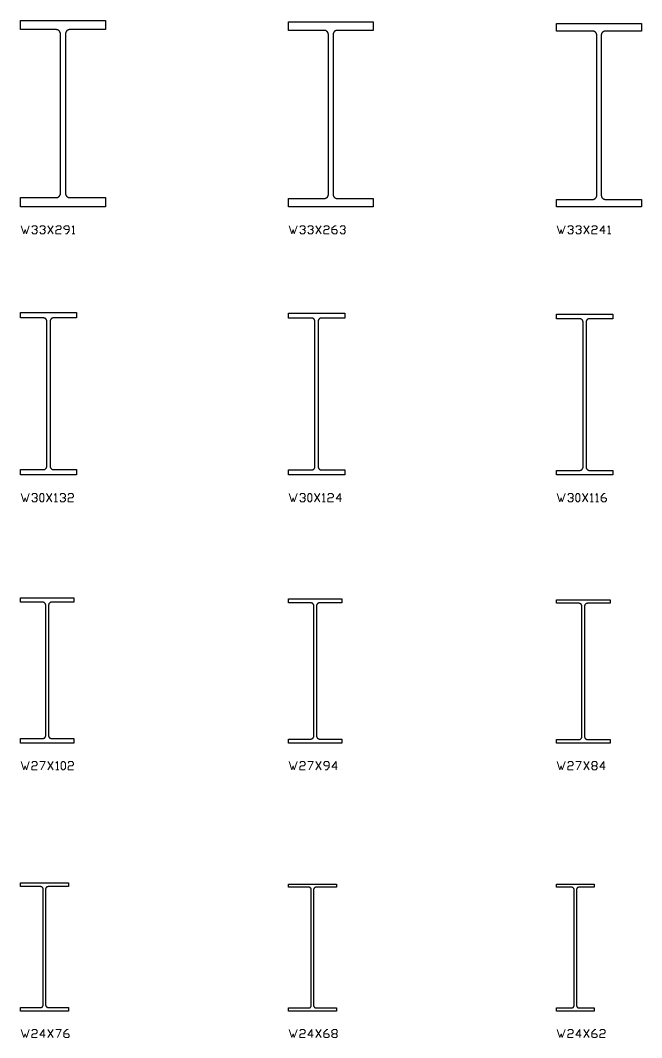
# Model space of a CAD drawing. Header units: inches. Extents: x 0 to 967, y -705 to 45.
# Drawn here: x 100 to 215.9, y -305 to -115.2 of the extents above; entities that cross this region are included whole.
import ezdxf

# ---------------------------------------------------------------- set-up
doc = ezdxf.new("R2010")
doc.units = ezdxf.units.IN
doc.header["$MEASUREMENT"] = 0
doc.layers.add('AISC_STEEL', color=7, linetype='Continuous')

msp = doc.modelspace()

# ---------------------------------------------------------------- linework, layer by layer
at = {"color": 3, "lineweight": 0}
for p, q in [((105.15, -154.99), (106.13, -153.5)), ((105.15, -153.5), (106.13, -154.99)), ((155.14, -154.99), (156.12, -153.5)), ((155.14, -153.5), (156.12, -154.99)), ((205.12, -154.99), (206.1, -153.5)), ((205.12, -153.5), (206.1, -154.99)), ((109.64, -154.99), (110.16, -154.99)), ((209.61, -154.99), (210.13, -154.99)), ((104.89, -204.98), (105.87, -203.48)), ((104.89, -203.48), (105.87, -204.98)), ((154.88, -204.98), (155.86, -203.48)), ((154.88, -203.48), (155.86, -204.98)), ((204.86, -204.98), (205.84, -203.48)), ((204.86, -203.48), (205.84, -204.98)), ((106.39, -204.98), (106.9, -204.98)), ((156.37, -204.98), (156.89, -204.98)), ((206.36, -204.98), (206.88, -204.98)), ((207.34, -204.98), (207.86, -204.98)), ((105.15, -254.97), (106.13, -253.47)), ((105.15, -253.47), (106.13, -254.97)), ((155.14, -254.97), (156.12, -253.47)), ((155.14, -253.47), (156.12, -254.97)), ((205.12, -254.97), (206.1, -253.47)), ((205.12, -253.47), (206.1, -254.97)), ((206.88, -254.24), (207.34, -254.24)), ((106.65, -254.97), (107.16, -254.97)), ((105.15, -304.95), (106.13, -303.45)), ((105.15, -303.45), (106.13, -304.95)), ((155.14, -304.95), (156.12, -303.45)), ((155.14, -303.45), (156.12, -304.95)), ((205.12, -304.95), (206.1, -303.45)), ((205.12, -303.45), (206.1, -304.95)), ((158.39, -304.23), (158.9, -304.23))]:
    msp.add_line(p, q, dxfattribs=at)
for points in [[(100.14, -153.5), (100.66, -154.99), (100.91, -154.22), (101.17, -154.99), (101.64, -153.5)], [(102.15, -153.75), (102.41, -153.5), (102.88, -153.5), (103.14, -153.75), (103.14, -153.96), (102.88, -154.22)], [(103.65, -153.75), (103.91, -153.5), (104.37, -153.5), (104.63, -153.75), (104.63, -153.96), (104.37, -154.22)], [(106.65, -153.75), (106.9, -153.5), (107.42, -153.5), (107.63, -153.75), (107.63, -153.96), (107.42, -154.22), (106.9, -154.22), (106.65, -154.48), (106.65, -154.99), (107.63, -154.99)], [(108.4, -154.99), (108.66, -154.99), (109.13, -154.48), (109.13, -153.75), (108.92, -153.5), (108.4, -153.5), (108.14, -153.75), (108.14, -153.96), (108.4, -154.22), (109.13, -154.22)], [(109.64, -153.75), (109.9, -153.5), (109.9, -154.99)], [(150.13, -153.5), (150.64, -154.99), (150.9, -154.22), (151.11, -154.99), (151.62, -153.5)], [(152.14, -153.75), (152.4, -153.5), (152.86, -153.5), (153.12, -153.75), (153.12, -153.96), (152.86, -154.22)], [(153.64, -153.75), (153.9, -153.5), (154.36, -153.5), (154.62, -153.75), (154.62, -153.96), (154.36, -154.22)], [(156.63, -153.75), (156.89, -153.5), (157.36, -153.5), (157.61, -153.75), (157.61, -153.96), (157.36, -154.22), (156.89, -154.22), (156.63, -154.48), (156.63, -154.99), (157.61, -154.99)], [(158.13, -154.22), (158.9, -154.22), (159.11, -154.48), (159.11, -154.74), (158.9, -154.99), (158.39, -154.99), (158.13, -154.74), (158.13, -153.96), (158.65, -153.5), (158.9, -153.5)], [(159.63, -153.75), (159.89, -153.5), (160.4, -153.5), (160.61, -153.75), (160.61, -153.96), (160.4, -154.22)], [(200.11, -153.5), (200.63, -154.99), (200.89, -154.22), (201.09, -154.99), (201.61, -153.5)], [(202.13, -153.75), (202.38, -153.5), (202.85, -153.5), (203.11, -153.75), (203.11, -153.96), (202.85, -154.22)], [(203.62, -153.75), (203.88, -153.5), (204.35, -153.5), (204.61, -153.75), (204.61, -153.96), (204.35, -154.22)], [(206.62, -153.75), (206.88, -153.5), (207.34, -153.5), (207.6, -153.75), (207.6, -153.96), (207.34, -154.22), (206.88, -154.22), (206.62, -154.48), (206.62, -154.99), (207.6, -154.99)], [(209.1, -154.48), (208.12, -154.48), (208.84, -153.5), (208.84, -154.99)], [(209.61, -153.75), (209.87, -153.5), (209.87, -154.99)], [(102.67, -154.22), (102.88, -154.22), (103.14, -154.48), (103.14, -154.74), (102.88, -154.99), (102.41, -154.99), (102.15, -154.74)], [(104.17, -154.22), (104.37, -154.22), (104.63, -154.48), (104.63, -154.74), (104.37, -154.99), (103.91, -154.99), (103.65, -154.74)], [(152.66, -154.22), (152.86, -154.22), (153.12, -154.48), (153.12, -154.74), (152.86, -154.99), (152.4, -154.99), (152.14, -154.74)], [(154.15, -154.22), (154.36, -154.22), (154.62, -154.48), (154.62, -154.74), (154.36, -154.99), (153.9, -154.99), (153.64, -154.74)], [(160.14, -154.22), (160.4, -154.22), (160.61, -154.48), (160.61, -154.74), (160.4, -154.99), (159.89, -154.99), (159.63, -154.74)], [(202.59, -154.22), (202.85, -154.22), (203.11, -154.48), (203.11, -154.74), (202.85, -154.99), (202.38, -154.99), (202.13, -154.74)], [(204.14, -154.22), (204.35, -154.22), (204.61, -154.48), (204.61, -154.74), (204.35, -154.99), (203.88, -154.99), (203.62, -154.74)], [(100.14, -203.48), (100.66, -204.98), (100.91, -204.26), (101.17, -204.98), (101.64, -203.48)], [(102.15, -203.74), (102.41, -203.48), (102.88, -203.48), (103.14, -203.74), (103.14, -204), (102.88, -204.26)], [(102.67, -204.26), (102.88, -204.26), (103.14, -204.46), (103.14, -204.72), (102.88, -204.98), (102.41, -204.98), (102.15, -204.72)], [(106.39, -203.74), (106.65, -203.48), (106.65, -204.98)], [(107.42, -203.74), (107.63, -203.48), (108.14, -203.48), (108.4, -203.74), (108.4, -204), (108.14, -204.26)], [(107.89, -204.26), (108.14, -204.26), (108.4, -204.46), (108.4, -204.72), (108.14, -204.98), (107.63, -204.98), (107.42, -204.72)], [(108.92, -203.74), (109.13, -203.48), (109.64, -203.48), (109.9, -203.74), (109.9, -204), (109.64, -204.26), (109.13, -204.26), (108.92, -204.46), (108.92, -204.98), (109.9, -204.98)], [(150.13, -203.48), (150.64, -204.98), (150.9, -204.26), (151.11, -204.98), (151.62, -203.48)], [(152.14, -203.74), (152.4, -203.48), (152.86, -203.48), (153.12, -203.74), (153.12, -204), (152.86, -204.26)], [(152.66, -204.26), (152.86, -204.26), (153.12, -204.46), (153.12, -204.72), (152.86, -204.98), (152.4, -204.98), (152.14, -204.72)], [(156.37, -203.74), (156.63, -203.48), (156.63, -204.98)], [(157.36, -203.74), (157.61, -203.48), (158.13, -203.48), (158.39, -203.74), (158.39, -204), (158.13, -204.26), (157.61, -204.26), (157.36, -204.46), (157.36, -204.98), (158.39, -204.98)], [(159.89, -204.46), (158.9, -204.46), (159.63, -203.48), (159.63, -204.98)], [(200.11, -203.48), (200.63, -204.98), (200.89, -204.26), (201.09, -204.98), (201.61, -203.48)], [(202.13, -203.74), (202.38, -203.48), (202.85, -203.48), (203.11, -203.74), (203.11, -204), (202.85, -204.26)], [(202.59, -204.26), (202.85, -204.26), (203.11, -204.46), (203.11, -204.72), (202.85, -204.98), (202.38, -204.98), (202.13, -204.72)], [(206.36, -203.74), (206.62, -203.48), (206.62, -204.98)], [(207.34, -203.74), (207.6, -203.48), (207.6, -204.98)], [(208.37, -204.26), (209.1, -204.26), (209.36, -204.46), (209.36, -204.72), (209.1, -204.98), (208.63, -204.98), (208.37, -204.72), (208.37, -204), (208.84, -203.48), (209.1, -203.48)], [(100.14, -253.47), (100.66, -254.97), (100.91, -254.24), (101.17, -254.97), (101.64, -253.47)], [(102.15, -253.73), (102.41, -253.47), (102.88, -253.47), (103.14, -253.73), (103.14, -253.98), (102.88, -254.24), (102.41, -254.24), (102.15, -254.5), (102.15, -254.97), (103.14, -254.97)], [(103.65, -253.47), (104.63, -253.47), (103.91, -254.97)], [(106.65, -253.73), (106.9, -253.47), (106.9, -254.97)], [(108.92, -253.73), (109.13, -253.47), (109.64, -253.47), (109.9, -253.73), (109.9, -253.98), (109.64, -254.24), (109.13, -254.24), (108.92, -254.5), (108.92, -254.97), (109.9, -254.97)], [(150.13, -253.47), (150.64, -254.97), (150.9, -254.24), (151.11, -254.97), (151.62, -253.47)], [(152.14, -253.73), (152.4, -253.47), (152.86, -253.47), (153.12, -253.73), (153.12, -253.98), (152.86, -254.24), (152.4, -254.24), (152.14, -254.5), (152.14, -254.97), (153.12, -254.97)], [(153.64, -253.47), (154.62, -253.47), (153.9, -254.97)], [(156.89, -254.97), (157.15, -254.97), (157.61, -254.5), (157.61, -253.73), (157.36, -253.47), (156.89, -253.47), (156.63, -253.73), (156.63, -253.98), (156.89, -254.24), (157.61, -254.24)], [(159.11, -254.5), (158.13, -254.5), (158.9, -253.47), (158.9, -254.97)], [(200.11, -253.47), (200.63, -254.97), (200.89, -254.24), (201.09, -254.97), (201.61, -253.47)], [(202.13, -253.73), (202.38, -253.47), (202.85, -253.47), (203.11, -253.73), (203.11, -253.98), (202.85, -254.24), (202.38, -254.24), (202.13, -254.5), (202.13, -254.97), (203.11, -254.97)], [(203.62, -253.47), (204.61, -253.47), (203.88, -254.97)], [(209.1, -254.5), (208.12, -254.5), (208.84, -253.47), (208.84, -254.97)], [(100.14, -303.45), (100.66, -304.95), (100.91, -304.23), (101.17, -304.95), (101.64, -303.45)], [(102.15, -303.71), (102.41, -303.45), (102.88, -303.45), (103.14, -303.71), (103.14, -303.97), (102.88, -304.23), (102.41, -304.23), (102.15, -304.49), (102.15, -304.95), (103.14, -304.95)], [(104.63, -304.49), (103.65, -304.49), (104.37, -303.45), (104.37, -304.95)], [(106.65, -303.45), (107.63, -303.45), (106.9, -304.95)], [(108.14, -304.23), (108.92, -304.23), (109.13, -304.49), (109.13, -304.75), (108.92, -304.95), (108.4, -304.95), (108.14, -304.75), (108.14, -303.97), (108.66, -303.45), (108.92, -303.45)], [(150.13, -303.45), (150.64, -304.95), (150.9, -304.23), (151.11, -304.95), (151.62, -303.45)], [(152.14, -303.71), (152.4, -303.45), (152.86, -303.45), (153.12, -303.71), (153.12, -303.97), (152.86, -304.23), (152.4, -304.23), (152.14, -304.49), (152.14, -304.95), (153.12, -304.95)], [(154.62, -304.49), (153.64, -304.49), (154.36, -303.45), (154.36, -304.95)], [(156.63, -304.23), (157.36, -304.23), (157.61, -304.49), (157.61, -304.75), (157.36, -304.95), (156.89, -304.95), (156.63, -304.75), (156.63, -303.97), (157.15, -303.45), (157.36, -303.45)], [(200.11, -303.45), (200.63, -304.95), (200.89, -304.23), (201.09, -304.95), (201.61, -303.45)], [(202.13, -303.71), (202.38, -303.45), (202.85, -303.45), (203.11, -303.71), (203.11, -303.97), (202.85, -304.23), (202.38, -304.23), (202.13, -304.49), (202.13, -304.95), (203.11, -304.95)], [(204.61, -304.49), (203.62, -304.49), (204.35, -303.45), (204.35, -304.95)], [(206.62, -304.23), (207.34, -304.23), (207.6, -304.49), (207.6, -304.75), (207.34, -304.95), (206.88, -304.95), (206.62, -304.75), (206.62, -303.97), (207.14, -303.45), (207.34, -303.45)], [(208.12, -303.71), (208.37, -303.45), (208.84, -303.45), (209.1, -303.71), (209.1, -303.97), (208.84, -304.23), (208.37, -304.23), (208.12, -304.49), (208.12, -304.95), (209.1, -304.95)]]:
    msp.add_lwpolyline(points, dxfattribs=at)
for points in [[(103.91, -204.98), (103.91, -204.98), (104.17, -204.98), (104.37, -204.72), (104.37, -203.74), (104.17, -203.48), (103.91, -203.48), (103.65, -203.74), (103.65, -204.72)], [(153.9, -204.98), (153.9, -204.98), (154.15, -204.98), (154.36, -204.72), (154.36, -203.74), (154.15, -203.48), (153.9, -203.48), (153.64, -203.74), (153.64, -204.72)], [(203.88, -204.98), (203.88, -204.98), (204.14, -204.98), (204.35, -204.72), (204.35, -203.74), (204.14, -203.48), (203.88, -203.48), (203.62, -203.74), (203.62, -204.72)], [(107.89, -254.97), (107.89, -254.97), (108.14, -254.97), (108.4, -254.71), (108.4, -253.73), (108.14, -253.47), (107.89, -253.47), (107.63, -253.73), (107.63, -254.71)], [(207.34, -254.24), (207.6, -254.5), (207.6, -254.71), (207.34, -254.97), (206.88, -254.97), (206.62, -254.71), (206.62, -254.5), (206.88, -254.24), (206.62, -253.98), (206.62, -253.73), (206.88, -253.47), (207.34, -253.47), (207.6, -253.73), (207.6, -253.98)], [(158.9, -304.23), (159.11, -304.49), (159.11, -304.75), (158.9, -304.95), (158.39, -304.95), (158.13, -304.75), (158.13, -304.49), (158.39, -304.23), (158.13, -303.97), (158.13, -303.71), (158.39, -303.45), (158.9, -303.45), (159.11, -303.71), (159.11, -303.97)]]:
    msp.add_lwpolyline(points, close=True, dxfattribs=at)
at = {"layer": 'AISC_STEEL'}
for points in [[(115.9, -115.2), (115.9, -116.93), (109.22, -116.93), (109.19, -116.93), (109.16, -116.93), (109.13, -116.93), (109.1, -116.94), (109.07, -116.94), (109.04, -116.95), (109.02, -116.96), (108.99, -116.97), (108.96, -116.97), (108.93, -116.98), (108.9, -117), (108.88, -117.01), (108.85, -117.02), (108.83, -117.04), (108.8, -117.05), (108.77, -117.07), (108.75, -117.08), (108.73, -117.1), (108.7, -117.12), (108.68, -117.14), (108.66, -117.16), (108.64, -117.18), (108.62, -117.2), (108.6, -117.23), (108.58, -117.25), (108.57, -117.27), (108.55, -117.3), (108.54, -117.33), (108.52, -117.35), (108.51, -117.38), (108.5, -117.4), (108.48, -117.43), (108.47, -117.46), (108.47, -117.49), (108.46, -117.52), (108.45, -117.54), (108.44, -117.57), (108.44, -117.6), (108.43, -117.63), (108.43, -117.66), (108.43, -117.69), (108.43, -117.72), (108.43, -147.48), (108.43, -147.51), (108.43, -147.54), (108.43, -147.57), (108.44, -147.6), (108.44, -147.63), (108.45, -147.66), (108.46, -147.68), (108.47, -147.71), (108.47, -147.74), (108.48, -147.77), (108.5, -147.8), (108.51, -147.82), (108.52, -147.85), (108.54, -147.88), (108.55, -147.9), (108.57, -147.93), (108.58, -147.95), (108.6, -147.97), (108.62, -148), (108.64, -148.02), (108.66, -148.04), (108.68, -148.06), (108.7, -148.08), (108.73, -148.1), (108.75, -148.12), (108.77, -148.13), (108.8, -148.15), (108.83, -148.16), (108.85, -148.18), (108.88, -148.19), (108.9, -148.2), (108.93, -148.22), (108.96, -148.23), (108.99, -148.23), (109.02, -148.24), (109.04, -148.25), (109.07, -148.26), (109.1, -148.26), (109.13, -148.27), (109.16, -148.27), (109.19, -148.27), (109.22, -148.27), (115.9, -148.27), (115.9, -150), (107.95, -150), (100, -150), (100, -148.27), (106.68, -148.27), (106.71, -148.27), (106.74, -148.27), (106.77, -148.27), (106.8, -148.26), (106.83, -148.26), (106.86, -148.25), (106.88, -148.24), (106.91, -148.23), (106.94, -148.23), (106.97, -148.22), (107, -148.2), (107.02, -148.19), (107.05, -148.18), (107.08, -148.16), (107.1, -148.15), (107.13, -148.13), (107.15, -148.12), (107.17, -148.1), (107.2, -148.08), (107.22, -148.06), (107.24, -148.04), (107.26, -148.02), (107.28, -148), (107.3, -147.97), (107.32, -147.95), (107.33, -147.93), (107.35, -147.9), (107.36, -147.88), (107.38, -147.85), (107.39, -147.82), (107.4, -147.8), (107.42, -147.77), (107.43, -147.74), (107.43, -147.71), (107.44, -147.68), (107.45, -147.66), (107.46, -147.63), (107.46, -147.6), (107.47, -147.57), (107.47, -147.54), (107.47, -147.51), (107.47, -147.48), (107.47, -117.72), (107.47, -117.69), (107.47, -117.66), (107.47, -117.63), (107.46, -117.6), (107.46, -117.57), (107.45, -117.54), (107.44, -117.52), (107.43, -117.49), (107.43, -117.46), (107.42, -117.43), (107.4, -117.4), (107.39, -117.38), (107.38, -117.35), (107.36, -117.33), (107.35, -117.3), (107.33, -117.27), (107.32, -117.25), (107.3, -117.23), (107.28, -117.2), (107.26, -117.18), (107.24, -117.16), (107.22, -117.14), (107.2, -117.12), (107.17, -117.1), (107.15, -117.08), (107.13, -117.07), (107.1, -117.05), (107.08, -117.04), (107.05, -117.02), (107.02, -117.01), (107, -117), (106.97, -116.98), (106.94, -116.97), (106.91, -116.97), (106.88, -116.96), (106.86, -116.95), (106.83, -116.94), (106.8, -116.94), (106.77, -116.93), (106.74, -116.93), (106.71, -116.93), (106.68, -116.93), (100, -116.93), (100, -115.2), (107.95, -115.2)], [(165.8, -115.5), (165.8, -117.07), (159.12, -117.07), (159.1, -117.07), (159.07, -117.07), (159.04, -117.07), (159.01, -117.08), (158.98, -117.08), (158.95, -117.09), (158.92, -117.1), (158.89, -117.11), (158.86, -117.11), (158.84, -117.12), (158.81, -117.14), (158.78, -117.15), (158.76, -117.16), (158.73, -117.18), (158.7, -117.19), (158.68, -117.21), (158.66, -117.22), (158.63, -117.24), (158.61, -117.26), (158.59, -117.28), (158.57, -117.3), (158.55, -117.32), (158.53, -117.34), (158.51, -117.37), (158.49, -117.39), (158.47, -117.41), (158.46, -117.44), (158.44, -117.47), (158.43, -117.49), (158.41, -117.52), (158.4, -117.54), (158.39, -117.57), (158.38, -117.6), (158.37, -117.63), (158.36, -117.66), (158.35, -117.68), (158.35, -117.71), (158.34, -117.74), (158.34, -117.77), (158.34, -117.8), (158.34, -117.83), (158.34, -117.86), (158.34, -147.64), (158.34, -147.67), (158.34, -147.7), (158.34, -147.73), (158.34, -147.76), (158.35, -147.79), (158.35, -147.82), (158.36, -147.84), (158.37, -147.87), (158.38, -147.9), (158.39, -147.93), (158.4, -147.96), (158.41, -147.98), (158.43, -148.01), (158.44, -148.03), (158.46, -148.06), (158.47, -148.09), (158.49, -148.11), (158.51, -148.13), (158.53, -148.16), (158.55, -148.18), (158.57, -148.2), (158.59, -148.22), (158.61, -148.24), (158.63, -148.26), (158.66, -148.28), (158.68, -148.29), (158.7, -148.31), (158.73, -148.32), (158.76, -148.34), (158.78, -148.35), (158.81, -148.36), (158.84, -148.38), (158.86, -148.39), (158.89, -148.39), (158.92, -148.4), (158.95, -148.41), (158.98, -148.42), (159.01, -148.42), (159.04, -148.43), (159.07, -148.43), (159.1, -148.43), (159.12, -148.43), (165.8, -148.43), (165.8, -150), (157.9, -150), (150, -150), (150, -148.43), (156.68, -148.43), (156.7, -148.43), (156.73, -148.43), (156.76, -148.43), (156.79, -148.42), (156.82, -148.42), (156.85, -148.41), (156.88, -148.4), (156.91, -148.39), (156.94, -148.39), (156.96, -148.38), (156.99, -148.36), (157.02, -148.35), (157.04, -148.34), (157.07, -148.32), (157.1, -148.31), (157.12, -148.29), (157.14, -148.28), (157.17, -148.26), (157.19, -148.24), (157.21, -148.22), (157.23, -148.2), (157.25, -148.18), (157.27, -148.16), (157.29, -148.13), (157.31, -148.11), (157.33, -148.09), (157.34, -148.06), (157.36, -148.03), (157.37, -148.01), (157.39, -147.98), (157.4, -147.96), (157.41, -147.93), (157.42, -147.9), (157.43, -147.87), (157.44, -147.84), (157.45, -147.82), (157.45, -147.79), (157.46, -147.76), (157.46, -147.73), (157.46, -147.7), (157.46, -147.67), (157.47, -147.64), (157.47, -117.86), (157.46, -117.83), (157.46, -117.8), (157.46, -117.77), (157.46, -117.74), (157.45, -117.71), (157.45, -117.68), (157.44, -117.66), (157.43, -117.63), (157.42, -117.6), (157.41, -117.57), (157.4, -117.54), (157.39, -117.52), (157.37, -117.49), (157.36, -117.47), (157.34, -117.44), (157.33, -117.41), (157.31, -117.39), (157.29, -117.37), (157.27, -117.34), (157.25, -117.32), (157.23, -117.3), (157.21, -117.28), (157.19, -117.26), (157.17, -117.24), (157.14, -117.22), (157.12, -117.21), (157.1, -117.19), (157.07, -117.18), (157.04, -117.16), (157.02, -117.15), (156.99, -117.14), (156.96, -117.12), (156.94, -117.11), (156.91, -117.11), (156.88, -117.1), (156.85, -117.09), (156.82, -117.08), (156.79, -117.08), (156.76, -117.07), (156.73, -117.07), (156.7, -117.07), (156.68, -117.07), (150, -117.07), (150, -115.5), (157.9, -115.5)], [(215.9, -115.8), (215.9, -117.2), (209.16, -117.2), (209.13, -117.2), (209.1, -117.2), (209.07, -117.2), (209.04, -117.21), (209.01, -117.21), (208.98, -117.22), (208.95, -117.23), (208.92, -117.24), (208.89, -117.24), (208.87, -117.25), (208.84, -117.27), (208.81, -117.28), (208.79, -117.29), (208.76, -117.31), (208.73, -117.32), (208.71, -117.34), (208.69, -117.35), (208.66, -117.37), (208.64, -117.39), (208.62, -117.41), (208.6, -117.43), (208.58, -117.45), (208.56, -117.47), (208.54, -117.5), (208.52, -117.52), (208.5, -117.54), (208.49, -117.57), (208.47, -117.59), (208.46, -117.62), (208.44, -117.65), (208.43, -117.67), (208.42, -117.7), (208.41, -117.73), (208.4, -117.76), (208.39, -117.79), (208.38, -117.81), (208.38, -117.84), (208.37, -117.87), (208.37, -117.9), (208.37, -117.93), (208.37, -117.96), (208.37, -117.99), (208.37, -147.81), (208.37, -147.84), (208.37, -147.87), (208.37, -147.9), (208.37, -147.93), (208.38, -147.96), (208.38, -147.99), (208.39, -148.01), (208.4, -148.04), (208.41, -148.07), (208.42, -148.1), (208.43, -148.13), (208.44, -148.15), (208.46, -148.18), (208.47, -148.21), (208.49, -148.23), (208.5, -148.26), (208.52, -148.28), (208.54, -148.3), (208.56, -148.33), (208.58, -148.35), (208.6, -148.37), (208.62, -148.39), (208.64, -148.41), (208.66, -148.43), (208.69, -148.45), (208.71, -148.46), (208.73, -148.48), (208.76, -148.49), (208.79, -148.51), (208.81, -148.52), (208.84, -148.53), (208.87, -148.55), (208.89, -148.56), (208.92, -148.56), (208.95, -148.57), (208.98, -148.58), (209.01, -148.59), (209.04, -148.59), (209.07, -148.6), (209.1, -148.6), (209.13, -148.6), (209.16, -148.6), (215.9, -148.6), (215.9, -150), (207.95, -150), (200, -150), (200, -148.6), (206.75, -148.6), (206.77, -148.6), (206.8, -148.6), (206.83, -148.6), (206.86, -148.59), (206.89, -148.59), (206.92, -148.58), (206.95, -148.57), (206.98, -148.56), (207.01, -148.56), (207.03, -148.55), (207.06, -148.53), (207.09, -148.52), (207.11, -148.51), (207.14, -148.49), (207.17, -148.48), (207.19, -148.46), (207.21, -148.45), (207.24, -148.43), (207.26, -148.41), (207.28, -148.39), (207.3, -148.37), (207.32, -148.35), (207.34, -148.33), (207.36, -148.3), (207.38, -148.28), (207.4, -148.26), (207.41, -148.23), (207.43, -148.21), (207.44, -148.18), (207.46, -148.15), (207.47, -148.13), (207.48, -148.1), (207.49, -148.07), (207.5, -148.04), (207.51, -148.01), (207.52, -147.99), (207.52, -147.96), (207.53, -147.93), (207.53, -147.9), (207.53, -147.87), (207.53, -147.84), (207.53, -147.81), (207.53, -117.99), (207.53, -117.96), (207.53, -117.93), (207.53, -117.9), (207.53, -117.87), (207.52, -117.84), (207.52, -117.81), (207.51, -117.79), (207.5, -117.76), (207.49, -117.73), (207.48, -117.7), (207.47, -117.67), (207.46, -117.65), (207.44, -117.62), (207.43, -117.59), (207.41, -117.57), (207.4, -117.54), (207.38, -117.52), (207.36, -117.5), (207.34, -117.47), (207.32, -117.45), (207.3, -117.43), (207.28, -117.41), (207.26, -117.39), (207.24, -117.37), (207.21, -117.35), (207.19, -117.34), (207.17, -117.32), (207.14, -117.31), (207.11, -117.29), (207.09, -117.28), (207.06, -117.27), (207.03, -117.25), (207.01, -117.24), (206.98, -117.24), (206.95, -117.23), (206.92, -117.22), (206.89, -117.21), (206.86, -117.21), (206.83, -117.2), (206.8, -117.2), (206.77, -117.2), (206.75, -117.2), (200, -117.2), (200, -115.8), (207.95, -115.8)], [(110.5, -169.7), (110.5, -170.7), (106.21, -170.7), (106.18, -170.7), (106.15, -170.7), (106.12, -170.71), (106.09, -170.71), (106.06, -170.72), (106.03, -170.72), (106.01, -170.73), (105.98, -170.74), (105.95, -170.75), (105.93, -170.76), (105.9, -170.78), (105.87, -170.79), (105.85, -170.81), (105.83, -170.82), (105.8, -170.84), (105.78, -170.86), (105.76, -170.88), (105.74, -170.9), (105.72, -170.92), (105.7, -170.94), (105.68, -170.97), (105.67, -170.99), (105.65, -171.02), (105.64, -171.04), (105.62, -171.07), (105.61, -171.09), (105.6, -171.12), (105.59, -171.15), (105.58, -171.18), (105.57, -171.21), (105.57, -171.23), (105.56, -171.26), (105.56, -171.29), (105.56, -171.32), (105.56, -171.35), (105.56, -198.35), (105.56, -198.38), (105.56, -198.41), (105.56, -198.44), (105.57, -198.47), (105.57, -198.49), (105.58, -198.52), (105.59, -198.55), (105.6, -198.58), (105.61, -198.61), (105.62, -198.63), (105.64, -198.66), (105.65, -198.68), (105.67, -198.71), (105.68, -198.73), (105.7, -198.76), (105.72, -198.78), (105.74, -198.8), (105.76, -198.82), (105.78, -198.84), (105.8, -198.86), (105.83, -198.88), (105.85, -198.89), (105.87, -198.91), (105.9, -198.92), (105.93, -198.94), (105.95, -198.95), (105.98, -198.96), (106.01, -198.97), (106.03, -198.98), (106.06, -198.98), (106.09, -198.99), (106.12, -198.99), (106.15, -199), (106.18, -199), (106.21, -199), (110.5, -199), (110.5, -200), (105.25, -200), (100, -200), (100, -199), (104.29, -199), (104.32, -199), (104.35, -199), (104.38, -198.99), (104.41, -198.99), (104.44, -198.98), (104.47, -198.98), (104.49, -198.97), (104.52, -198.96), (104.55, -198.95), (104.57, -198.94), (104.6, -198.92), (104.63, -198.91), (104.65, -198.89), (104.67, -198.88), (104.7, -198.86), (104.72, -198.84), (104.74, -198.82), (104.76, -198.8), (104.78, -198.78), (104.8, -198.76), (104.82, -198.73), (104.83, -198.71), (104.85, -198.68), (104.86, -198.66), (104.88, -198.63), (104.89, -198.61), (104.9, -198.58), (104.91, -198.55), (104.92, -198.52), (104.93, -198.49), (104.93, -198.47), (104.94, -198.44), (104.94, -198.41), (104.94, -198.38), (104.94, -198.35), (104.94, -171.35), (104.94, -171.32), (104.94, -171.29), (104.94, -171.26), (104.93, -171.23), (104.93, -171.21), (104.92, -171.18), (104.91, -171.15), (104.9, -171.12), (104.89, -171.09), (104.88, -171.07), (104.86, -171.04), (104.85, -171.02), (104.83, -170.99), (104.82, -170.97), (104.8, -170.94), (104.78, -170.92), (104.76, -170.9), (104.74, -170.88), (104.72, -170.86), (104.7, -170.84), (104.67, -170.82), (104.65, -170.81), (104.63, -170.79), (104.6, -170.78), (104.57, -170.76), (104.55, -170.75), (104.52, -170.74), (104.49, -170.73), (104.47, -170.72), (104.44, -170.72), (104.41, -170.71), (104.38, -170.71), (104.35, -170.7), (104.32, -170.7), (104.29, -170.7), (100, -170.7), (100, -169.7), (105.25, -169.7)], [(160.5, -169.8), (160.5, -170.73), (156.19, -170.73), (156.16, -170.73), (156.13, -170.73), (156.11, -170.74), (156.08, -170.74), (156.05, -170.75), (156.02, -170.75), (155.99, -170.76), (155.96, -170.77), (155.94, -170.78), (155.91, -170.79), (155.88, -170.81), (155.86, -170.82), (155.83, -170.84), (155.81, -170.85), (155.79, -170.87), (155.76, -170.89), (155.74, -170.91), (155.72, -170.93), (155.7, -170.95), (155.68, -170.97), (155.67, -171), (155.65, -171.02), (155.63, -171.05), (155.62, -171.07), (155.61, -171.1), (155.59, -171.12), (155.58, -171.15), (155.57, -171.18), (155.57, -171.21), (155.56, -171.24), (155.55, -171.26), (155.55, -171.29), (155.55, -171.32), (155.54, -171.35), (155.54, -171.38), (155.54, -198.42), (155.54, -198.45), (155.55, -198.48), (155.55, -198.51), (155.55, -198.54), (155.56, -198.56), (155.57, -198.59), (155.57, -198.62), (155.58, -198.65), (155.59, -198.68), (155.61, -198.7), (155.62, -198.73), (155.63, -198.75), (155.65, -198.78), (155.67, -198.8), (155.68, -198.83), (155.7, -198.85), (155.72, -198.87), (155.74, -198.89), (155.76, -198.91), (155.79, -198.93), (155.81, -198.95), (155.83, -198.96), (155.86, -198.98), (155.88, -198.99), (155.91, -199.01), (155.94, -199.02), (155.96, -199.03), (155.99, -199.04), (156.02, -199.05), (156.05, -199.05), (156.08, -199.06), (156.11, -199.06), (156.13, -199.07), (156.16, -199.07), (156.19, -199.07), (160.5, -199.07), (160.5, -200), (155.25, -200), (150, -200), (150, -199.07), (154.31, -199.07), (154.34, -199.07), (154.37, -199.07), (154.39, -199.06), (154.42, -199.06), (154.45, -199.05), (154.48, -199.05), (154.51, -199.04), (154.54, -199.03), (154.56, -199.02), (154.59, -199.01), (154.62, -198.99), (154.64, -198.98), (154.67, -198.96), (154.69, -198.95), (154.71, -198.93), (154.74, -198.91), (154.76, -198.89), (154.78, -198.87), (154.8, -198.85), (154.82, -198.83), (154.83, -198.8), (154.85, -198.78), (154.87, -198.75), (154.88, -198.73), (154.89, -198.7), (154.91, -198.68), (154.92, -198.65), (154.93, -198.62), (154.93, -198.59), (154.94, -198.56), (154.95, -198.54), (154.95, -198.51), (154.95, -198.48), (154.96, -198.45), (154.96, -198.42), (154.96, -171.38), (154.96, -171.35), (154.95, -171.32), (154.95, -171.29), (154.95, -171.26), (154.94, -171.24), (154.93, -171.21), (154.93, -171.18), (154.92, -171.15), (154.91, -171.12), (154.89, -171.1), (154.88, -171.07), (154.87, -171.05), (154.85, -171.02), (154.83, -171), (154.82, -170.97), (154.8, -170.95), (154.78, -170.93), (154.76, -170.91), (154.74, -170.89), (154.71, -170.87), (154.69, -170.85), (154.67, -170.84), (154.64, -170.82), (154.62, -170.81), (154.59, -170.79), (154.56, -170.78), (154.54, -170.77), (154.51, -170.76), (154.48, -170.75), (154.45, -170.75), (154.42, -170.74), (154.39, -170.74), (154.37, -170.73), (154.34, -170.73), (154.31, -170.73), (150, -170.73), (150, -169.8), (155.25, -169.8)], [(210.5, -170), (210.5, -170.85), (206.18, -170.85), (206.15, -170.85), (206.12, -170.85), (206.1, -170.86), (206.07, -170.86), (206.04, -170.87), (206.01, -170.87), (205.98, -170.88), (205.95, -170.89), (205.93, -170.9), (205.9, -170.91), (205.87, -170.93), (205.85, -170.94), (205.82, -170.96), (205.8, -170.97), (205.78, -170.99), (205.75, -171.01), (205.73, -171.03), (205.71, -171.05), (205.69, -171.07), (205.67, -171.09), (205.66, -171.12), (205.64, -171.14), (205.62, -171.17), (205.61, -171.19), (205.6, -171.22), (205.58, -171.24), (205.57, -171.27), (205.56, -171.3), (205.56, -171.33), (205.55, -171.36), (205.54, -171.38), (205.54, -171.41), (205.54, -171.44), (205.53, -171.47), (205.53, -171.5), (205.53, -198.5), (205.53, -198.53), (205.54, -198.56), (205.54, -198.59), (205.54, -198.62), (205.55, -198.64), (205.56, -198.67), (205.56, -198.7), (205.57, -198.73), (205.58, -198.76), (205.6, -198.78), (205.61, -198.81), (205.62, -198.83), (205.64, -198.86), (205.66, -198.88), (205.67, -198.91), (205.69, -198.93), (205.71, -198.95), (205.73, -198.97), (205.75, -198.99), (205.78, -199.01), (205.8, -199.03), (205.82, -199.04), (205.85, -199.06), (205.87, -199.07), (205.9, -199.09), (205.93, -199.1), (205.95, -199.11), (205.98, -199.12), (206.01, -199.13), (206.04, -199.13), (206.07, -199.14), (206.1, -199.14), (206.12, -199.15), (206.15, -199.15), (206.18, -199.15), (210.5, -199.15), (210.5, -200), (205.25, -200), (200, -200), (200, -199.15), (204.32, -199.15), (204.35, -199.15), (204.38, -199.15), (204.4, -199.14), (204.43, -199.14), (204.46, -199.13), (204.49, -199.13), (204.52, -199.12), (204.55, -199.11), (204.57, -199.1), (204.6, -199.09), (204.63, -199.07), (204.65, -199.06), (204.68, -199.04), (204.7, -199.03), (204.72, -199.01), (204.75, -198.99), (204.77, -198.97), (204.79, -198.95), (204.81, -198.93), (204.83, -198.91), (204.84, -198.88), (204.86, -198.86), (204.88, -198.83), (204.89, -198.81), (204.9, -198.78), (204.92, -198.76), (204.93, -198.73), (204.94, -198.7), (204.94, -198.67), (204.95, -198.64), (204.96, -198.62), (204.96, -198.59), (204.96, -198.56), (204.97, -198.53), (204.97, -198.5), (204.97, -171.5), (204.97, -171.47), (204.96, -171.44), (204.96, -171.41), (204.96, -171.38), (204.95, -171.36), (204.94, -171.33), (204.94, -171.3), (204.93, -171.27), (204.92, -171.24), (204.9, -171.22), (204.89, -171.19), (204.88, -171.17), (204.86, -171.14), (204.84, -171.12), (204.83, -171.09), (204.81, -171.07), (204.79, -171.05), (204.77, -171.03), (204.75, -171.01), (204.72, -170.99), (204.7, -170.97), (204.68, -170.96), (204.65, -170.94), (204.63, -170.93), (204.6, -170.91), (204.57, -170.9), (204.55, -170.89), (204.52, -170.88), (204.49, -170.87), (204.46, -170.87), (204.43, -170.86), (204.4, -170.86), (204.38, -170.85), (204.35, -170.85), (204.32, -170.85), (200, -170.85), (200, -170), (205.25, -170)], [(110, -222.9), (110, -223.73), (105.86, -223.73), (105.83, -223.73), (105.8, -223.73), (105.77, -223.74), (105.74, -223.74), (105.71, -223.75), (105.68, -223.76), (105.66, -223.77), (105.63, -223.78), (105.6, -223.79), (105.57, -223.8), (105.55, -223.82), (105.52, -223.83), (105.5, -223.85), (105.48, -223.87), (105.45, -223.89), (105.43, -223.91), (105.41, -223.93), (105.39, -223.95), (105.38, -223.97), (105.36, -224), (105.34, -224.02), (105.33, -224.05), (105.32, -224.07), (105.3, -224.1), (105.29, -224.13), (105.28, -224.16), (105.28, -224.18), (105.27, -224.21), (105.26, -224.24), (105.26, -224.27), (105.26, -224.3), (105.26, -224.33), (105.26, -248.57), (105.26, -248.6), (105.26, -248.63), (105.26, -248.66), (105.27, -248.69), (105.28, -248.72), (105.28, -248.74), (105.29, -248.77), (105.3, -248.8), (105.32, -248.83), (105.33, -248.85), (105.34, -248.88), (105.36, -248.9), (105.38, -248.93), (105.39, -248.95), (105.41, -248.97), (105.43, -248.99), (105.45, -249.01), (105.48, -249.03), (105.5, -249.05), (105.52, -249.07), (105.55, -249.08), (105.57, -249.1), (105.6, -249.11), (105.63, -249.12), (105.66, -249.13), (105.68, -249.14), (105.71, -249.15), (105.74, -249.16), (105.77, -249.16), (105.8, -249.17), (105.83, -249.17), (105.86, -249.17), (110, -249.17), (110, -250), (105, -250), (100, -250), (100, -249.17), (104.14, -249.17), (104.17, -249.17), (104.2, -249.17), (104.23, -249.16), (104.26, -249.16), (104.29, -249.15), (104.32, -249.14), (104.34, -249.13), (104.37, -249.12), (104.4, -249.11), (104.43, -249.1), (104.45, -249.08), (104.48, -249.07), (104.5, -249.05), (104.52, -249.03), (104.55, -249.01), (104.57, -248.99), (104.59, -248.97), (104.61, -248.95), (104.62, -248.93), (104.64, -248.9), (104.66, -248.88), (104.67, -248.85), (104.68, -248.83), (104.7, -248.8), (104.71, -248.77), (104.72, -248.74), (104.72, -248.72), (104.73, -248.69), (104.74, -248.66), (104.74, -248.63), (104.74, -248.6), (104.74, -248.57), (104.74, -224.33), (104.74, -224.3), (104.74, -224.27), (104.74, -224.24), (104.73, -224.21), (104.72, -224.18), (104.72, -224.16), (104.71, -224.13), (104.7, -224.1), (104.68, -224.07), (104.67, -224.05), (104.66, -224.02), (104.64, -224), (104.62, -223.97), (104.61, -223.95), (104.59, -223.93), (104.57, -223.91), (104.55, -223.89), (104.52, -223.87), (104.5, -223.85), (104.48, -223.83), (104.45, -223.82), (104.43, -223.8), (104.4, -223.79), (104.37, -223.78), (104.34, -223.77), (104.32, -223.76), (104.29, -223.75), (104.26, -223.74), (104.23, -223.74), (104.2, -223.73), (104.17, -223.73), (104.14, -223.73), (100, -223.73), (100, -222.9), (105, -222.9)], [(160, -223.1), (160, -223.84), (155.84, -223.84), (155.81, -223.85), (155.78, -223.85), (155.75, -223.85), (155.72, -223.86), (155.7, -223.86), (155.67, -223.87), (155.64, -223.88), (155.61, -223.89), (155.59, -223.9), (155.56, -223.92), (155.53, -223.93), (155.51, -223.95), (155.49, -223.96), (155.46, -223.98), (155.44, -224), (155.42, -224.02), (155.4, -224.04), (155.38, -224.06), (155.36, -224.09), (155.35, -224.11), (155.33, -224.13), (155.32, -224.16), (155.3, -224.19), (155.29, -224.21), (155.28, -224.24), (155.27, -224.27), (155.26, -224.3), (155.26, -224.32), (155.25, -224.35), (155.25, -224.38), (155.25, -224.41), (155.25, -224.44), (155.25, -248.66), (155.25, -248.69), (155.25, -248.72), (155.25, -248.75), (155.26, -248.78), (155.26, -248.8), (155.27, -248.83), (155.28, -248.86), (155.29, -248.89), (155.3, -248.91), (155.32, -248.94), (155.33, -248.97), (155.35, -248.99), (155.36, -249.01), (155.38, -249.04), (155.4, -249.06), (155.42, -249.08), (155.44, -249.1), (155.46, -249.12), (155.49, -249.14), (155.51, -249.15), (155.53, -249.17), (155.56, -249.18), (155.59, -249.2), (155.61, -249.21), (155.64, -249.22), (155.67, -249.23), (155.7, -249.24), (155.72, -249.24), (155.75, -249.25), (155.78, -249.25), (155.81, -249.25), (155.84, -249.25), (160, -249.25), (160, -250), (155, -250), (150, -250), (150, -249.25), (154.16, -249.25), (154.19, -249.25), (154.22, -249.25), (154.25, -249.25), (154.28, -249.24), (154.3, -249.24), (154.33, -249.23), (154.36, -249.22), (154.39, -249.21), (154.41, -249.2), (154.44, -249.18), (154.47, -249.17), (154.49, -249.15), (154.51, -249.14), (154.54, -249.12), (154.56, -249.1), (154.58, -249.08), (154.6, -249.06), (154.62, -249.04), (154.64, -249.01), (154.65, -248.99), (154.67, -248.97), (154.68, -248.94), (154.7, -248.91), (154.71, -248.89), (154.72, -248.86), (154.73, -248.83), (154.74, -248.8), (154.74, -248.78), (154.75, -248.75), (154.75, -248.72), (154.75, -248.69), (154.75, -248.66), (154.75, -224.44), (154.75, -224.41), (154.75, -224.38), (154.75, -224.35), (154.74, -224.32), (154.74, -224.3), (154.73, -224.27), (154.72, -224.24), (154.71, -224.21), (154.7, -224.19), (154.68, -224.16), (154.67, -224.13), (154.65, -224.11), (154.64, -224.09), (154.62, -224.06), (154.6, -224.04), (154.58, -224.02), (154.56, -224), (154.54, -223.98), (154.51, -223.96), (154.49, -223.95), (154.47, -223.93), (154.44, -223.92), (154.41, -223.9), (154.39, -223.89), (154.36, -223.88), (154.33, -223.87), (154.3, -223.86), (154.28, -223.86), (154.25, -223.85), (154.22, -223.85), (154.19, -223.85), (154.16, -223.84), (150, -223.84), (150, -223.1), (155, -223.1)], [(210, -223.3), (210, -223.94), (205.83, -223.94), (205.8, -223.94), (205.77, -223.94), (205.74, -223.95), (205.71, -223.95), (205.68, -223.96), (205.66, -223.97), (205.63, -223.98), (205.6, -223.99), (205.57, -224), (205.55, -224.01), (205.52, -224.03), (205.5, -224.04), (205.47, -224.06), (205.45, -224.08), (205.43, -224.1), (205.41, -224.12), (205.39, -224.14), (205.37, -224.16), (205.35, -224.18), (205.33, -224.21), (205.32, -224.23), (205.3, -224.26), (205.29, -224.28), (205.28, -224.31), (205.27, -224.34), (205.26, -224.37), (205.25, -224.39), (205.24, -224.42), (205.24, -224.45), (205.23, -224.48), (205.23, -224.51), (205.23, -224.54), (205.23, -248.76), (205.23, -248.79), (205.23, -248.82), (205.24, -248.85), (205.24, -248.88), (205.25, -248.91), (205.26, -248.93), (205.27, -248.96), (205.28, -248.99), (205.29, -249.02), (205.3, -249.04), (205.32, -249.07), (205.33, -249.09), (205.35, -249.12), (205.37, -249.14), (205.39, -249.16), (205.41, -249.18), (205.43, -249.2), (205.45, -249.22), (205.47, -249.24), (205.5, -249.26), (205.52, -249.27), (205.55, -249.29), (205.57, -249.3), (205.6, -249.31), (205.63, -249.32), (205.66, -249.33), (205.68, -249.34), (205.71, -249.35), (205.74, -249.35), (205.77, -249.36), (205.8, -249.36), (205.83, -249.36), (210, -249.36), (210, -250), (205, -250), (200, -250), (200, -249.36), (204.17, -249.36), (204.2, -249.36), (204.23, -249.36), (204.26, -249.35), (204.29, -249.35), (204.32, -249.34), (204.34, -249.33), (204.37, -249.32), (204.4, -249.31), (204.43, -249.3), (204.45, -249.29), (204.48, -249.27), (204.5, -249.26), (204.53, -249.24), (204.55, -249.22), (204.57, -249.2), (204.59, -249.18), (204.61, -249.16), (204.63, -249.14), (204.65, -249.12), (204.67, -249.09), (204.68, -249.07), (204.7, -249.04), (204.71, -249.02), (204.72, -248.99), (204.73, -248.96), (204.74, -248.93), (204.75, -248.91), (204.76, -248.88), (204.76, -248.85), (204.77, -248.82), (204.77, -248.79), (204.77, -248.76), (204.77, -224.54), (204.77, -224.51), (204.77, -224.48), (204.76, -224.45), (204.76, -224.42), (204.75, -224.39), (204.74, -224.37), (204.73, -224.34), (204.72, -224.31), (204.71, -224.28), (204.7, -224.26), (204.68, -224.23), (204.67, -224.21), (204.65, -224.18), (204.63, -224.16), (204.61, -224.14), (204.59, -224.12), (204.57, -224.1), (204.55, -224.08), (204.53, -224.06), (204.5, -224.04), (204.48, -224.03), (204.45, -224.01), (204.43, -224), (204.4, -223.99), (204.37, -223.98), (204.34, -223.97), (204.32, -223.96), (204.29, -223.95), (204.26, -223.95), (204.23, -223.94), (204.2, -223.94), (204.17, -223.94), (200, -223.94), (200, -223.3), (205, -223.3)], [(108.99, -276.1), (108.99, -276.78), (105.22, -276.78), (105.19, -276.78), (105.16, -276.78), (105.13, -276.79), (105.1, -276.79), (105.07, -276.8), (105.04, -276.81), (105.02, -276.82), (104.99, -276.83), (104.97, -276.85), (104.94, -276.86), (104.92, -276.88), (104.89, -276.9), (104.87, -276.92), (104.85, -276.94), (104.83, -276.96), (104.81, -276.98), (104.8, -277.01), (104.78, -277.03), (104.77, -277.06), (104.76, -277.08), (104.75, -277.11), (104.74, -277.14), (104.73, -277.16), (104.72, -277.19), (104.72, -277.22), (104.72, -277.25), (104.72, -277.28), (104.72, -298.82), (104.72, -298.85), (104.72, -298.88), (104.72, -298.91), (104.73, -298.94), (104.74, -298.96), (104.75, -298.99), (104.76, -299.02), (104.77, -299.04), (104.78, -299.07), (104.8, -299.09), (104.81, -299.12), (104.83, -299.14), (104.85, -299.16), (104.87, -299.18), (104.89, -299.2), (104.92, -299.22), (104.94, -299.24), (104.97, -299.25), (104.99, -299.27), (105.02, -299.28), (105.04, -299.29), (105.07, -299.3), (105.1, -299.31), (105.13, -299.31), (105.16, -299.32), (105.19, -299.32), (105.22, -299.32), (108.99, -299.32), (108.99, -300), (104.5, -300), (100, -300), (100, -299.32), (103.78, -299.32), (103.8, -299.32), (103.83, -299.32), (103.86, -299.31), (103.89, -299.31), (103.92, -299.3), (103.95, -299.29), (103.97, -299.28), (104, -299.27), (104.03, -299.25), (104.05, -299.24), (104.07, -299.22), (104.1, -299.2), (104.12, -299.18), (104.14, -299.16), (104.16, -299.14), (104.18, -299.12), (104.19, -299.09), (104.21, -299.07), (104.22, -299.04), (104.23, -299.02), (104.24, -298.99), (104.25, -298.96), (104.26, -298.94), (104.27, -298.91), (104.27, -298.88), (104.27, -298.85), (104.28, -298.82), (104.28, -277.28), (104.27, -277.25), (104.27, -277.22), (104.27, -277.19), (104.26, -277.16), (104.25, -277.14), (104.24, -277.11), (104.23, -277.08), (104.22, -277.06), (104.21, -277.03), (104.19, -277.01), (104.18, -276.98), (104.16, -276.96), (104.14, -276.94), (104.12, -276.92), (104.1, -276.9), (104.07, -276.88), (104.05, -276.86), (104.03, -276.85), (104, -276.83), (103.97, -276.82), (103.95, -276.81), (103.92, -276.8), (103.89, -276.79), (103.86, -276.79), (103.83, -276.78), (103.8, -276.78), (103.78, -276.78), (100, -276.78), (100, -276.1), (104.5, -276.1)], [(158.97, -276.3), (158.97, -276.88), (155.2, -276.88), (155.17, -276.89), (155.14, -276.89), (155.11, -276.89), (155.08, -276.9), (155.05, -276.91), (155.02, -276.92), (155, -276.93), (154.97, -276.94), (154.94, -276.95), (154.92, -276.97), (154.9, -276.98), (154.87, -277), (154.85, -277.02), (154.83, -277.04), (154.81, -277.07), (154.79, -277.09), (154.78, -277.11), (154.76, -277.14), (154.75, -277.16), (154.73, -277.19), (154.72, -277.22), (154.71, -277.25), (154.71, -277.27), (154.7, -277.3), (154.7, -277.33), (154.69, -277.36), (154.69, -277.39), (154.69, -298.91), (154.69, -298.94), (154.7, -298.97), (154.7, -299), (154.71, -299.03), (154.71, -299.05), (154.72, -299.08), (154.73, -299.11), (154.75, -299.14), (154.76, -299.16), (154.78, -299.19), (154.79, -299.21), (154.81, -299.23), (154.83, -299.26), (154.85, -299.28), (154.87, -299.3), (154.9, -299.32), (154.92, -299.33), (154.94, -299.35), (154.97, -299.36), (155, -299.37), (155.02, -299.38), (155.05, -299.39), (155.08, -299.4), (155.11, -299.41), (155.14, -299.41), (155.17, -299.41), (155.2, -299.42), (158.97, -299.42), (158.97, -300), (154.49, -300), (150, -300), (150, -299.42), (153.77, -299.42), (153.8, -299.41), (153.83, -299.41), (153.86, -299.41), (153.89, -299.4), (153.92, -299.39), (153.95, -299.38), (153.97, -299.37), (154, -299.36), (154.03, -299.35), (154.05, -299.33), (154.07, -299.32), (154.1, -299.3), (154.12, -299.28), (154.14, -299.26), (154.16, -299.23), (154.18, -299.21), (154.19, -299.19), (154.21, -299.16), (154.22, -299.14), (154.24, -299.11), (154.25, -299.08), (154.26, -299.05), (154.26, -299.03), (154.27, -299), (154.27, -298.97), (154.28, -298.94), (154.28, -298.91), (154.28, -277.39), (154.28, -277.36), (154.27, -277.33), (154.27, -277.3), (154.26, -277.27), (154.26, -277.25), (154.25, -277.22), (154.24, -277.19), (154.22, -277.16), (154.21, -277.14), (154.19, -277.11), (154.18, -277.09), (154.16, -277.07), (154.14, -277.04), (154.12, -277.02), (154.1, -277), (154.07, -276.98), (154.05, -276.97), (154.03, -276.95), (154, -276.94), (153.97, -276.93), (153.95, -276.92), (153.92, -276.91), (153.89, -276.9), (153.86, -276.89), (153.83, -276.89), (153.8, -276.89), (153.77, -276.88), (150, -276.88), (150, -276.3), (154.49, -276.3)], [(207.04, -276.3), (207.04, -276.89), (204.24, -276.89), (204.21, -276.89), (204.18, -276.89), (204.15, -276.9), (204.12, -276.9), (204.09, -276.91), (204.06, -276.92), (204.04, -276.93), (204.01, -276.94), (203.99, -276.96), (203.96, -276.97), (203.94, -276.99), (203.91, -277.01), (203.89, -277.03), (203.87, -277.05), (203.85, -277.07), (203.83, -277.09), (203.82, -277.12), (203.8, -277.14), (203.79, -277.17), (203.78, -277.19), (203.77, -277.22), (203.76, -277.25), (203.75, -277.27), (203.74, -277.3), (203.74, -277.33), (203.74, -277.36), (203.74, -277.39), (203.74, -298.91), (203.74, -298.94), (203.74, -298.97), (203.74, -299), (203.75, -299.03), (203.76, -299.05), (203.77, -299.08), (203.78, -299.11), (203.79, -299.13), (203.8, -299.16), (203.82, -299.18), (203.83, -299.21), (203.85, -299.23), (203.87, -299.25), (203.89, -299.27), (203.91, -299.29), (203.94, -299.31), (203.96, -299.33), (203.99, -299.34), (204.01, -299.36), (204.04, -299.37), (204.06, -299.38), (204.09, -299.39), (204.12, -299.4), (204.15, -299.4), (204.18, -299.41), (204.21, -299.41), (204.24, -299.41), (207.04, -299.41), (207.04, -300), (203.52, -300), (200, -300), (200, -299.41), (202.81, -299.41), (202.83, -299.41), (202.86, -299.41), (202.89, -299.4), (202.92, -299.4), (202.95, -299.39), (202.98, -299.38), (203, -299.37), (203.03, -299.36), (203.06, -299.34), (203.08, -299.33), (203.1, -299.31), (203.13, -299.29), (203.15, -299.27), (203.17, -299.25), (203.19, -299.23), (203.21, -299.21), (203.22, -299.18), (203.24, -299.16), (203.25, -299.13), (203.26, -299.11), (203.27, -299.08), (203.28, -299.05), (203.29, -299.03), (203.3, -299), (203.3, -298.97), (203.3, -298.94), (203.31, -298.91), (203.31, -277.39), (203.3, -277.36), (203.3, -277.33), (203.3, -277.3), (203.29, -277.27), (203.28, -277.25), (203.27, -277.22), (203.26, -277.19), (203.25, -277.17), (203.24, -277.14), (203.22, -277.12), (203.21, -277.09), (203.19, -277.07), (203.17, -277.05), (203.15, -277.03), (203.13, -277.01), (203.1, -276.99), (203.08, -276.97), (203.06, -276.96), (203.03, -276.94), (203, -276.93), (202.98, -276.92), (202.95, -276.91), (202.92, -276.9), (202.89, -276.9), (202.86, -276.89), (202.83, -276.89), (202.81, -276.89), (200, -276.89), (200, -276.3), (203.52, -276.3)]]:
    msp.add_lwpolyline(points, close=True, dxfattribs=at)

doc.saveas('drawing.dxf')
